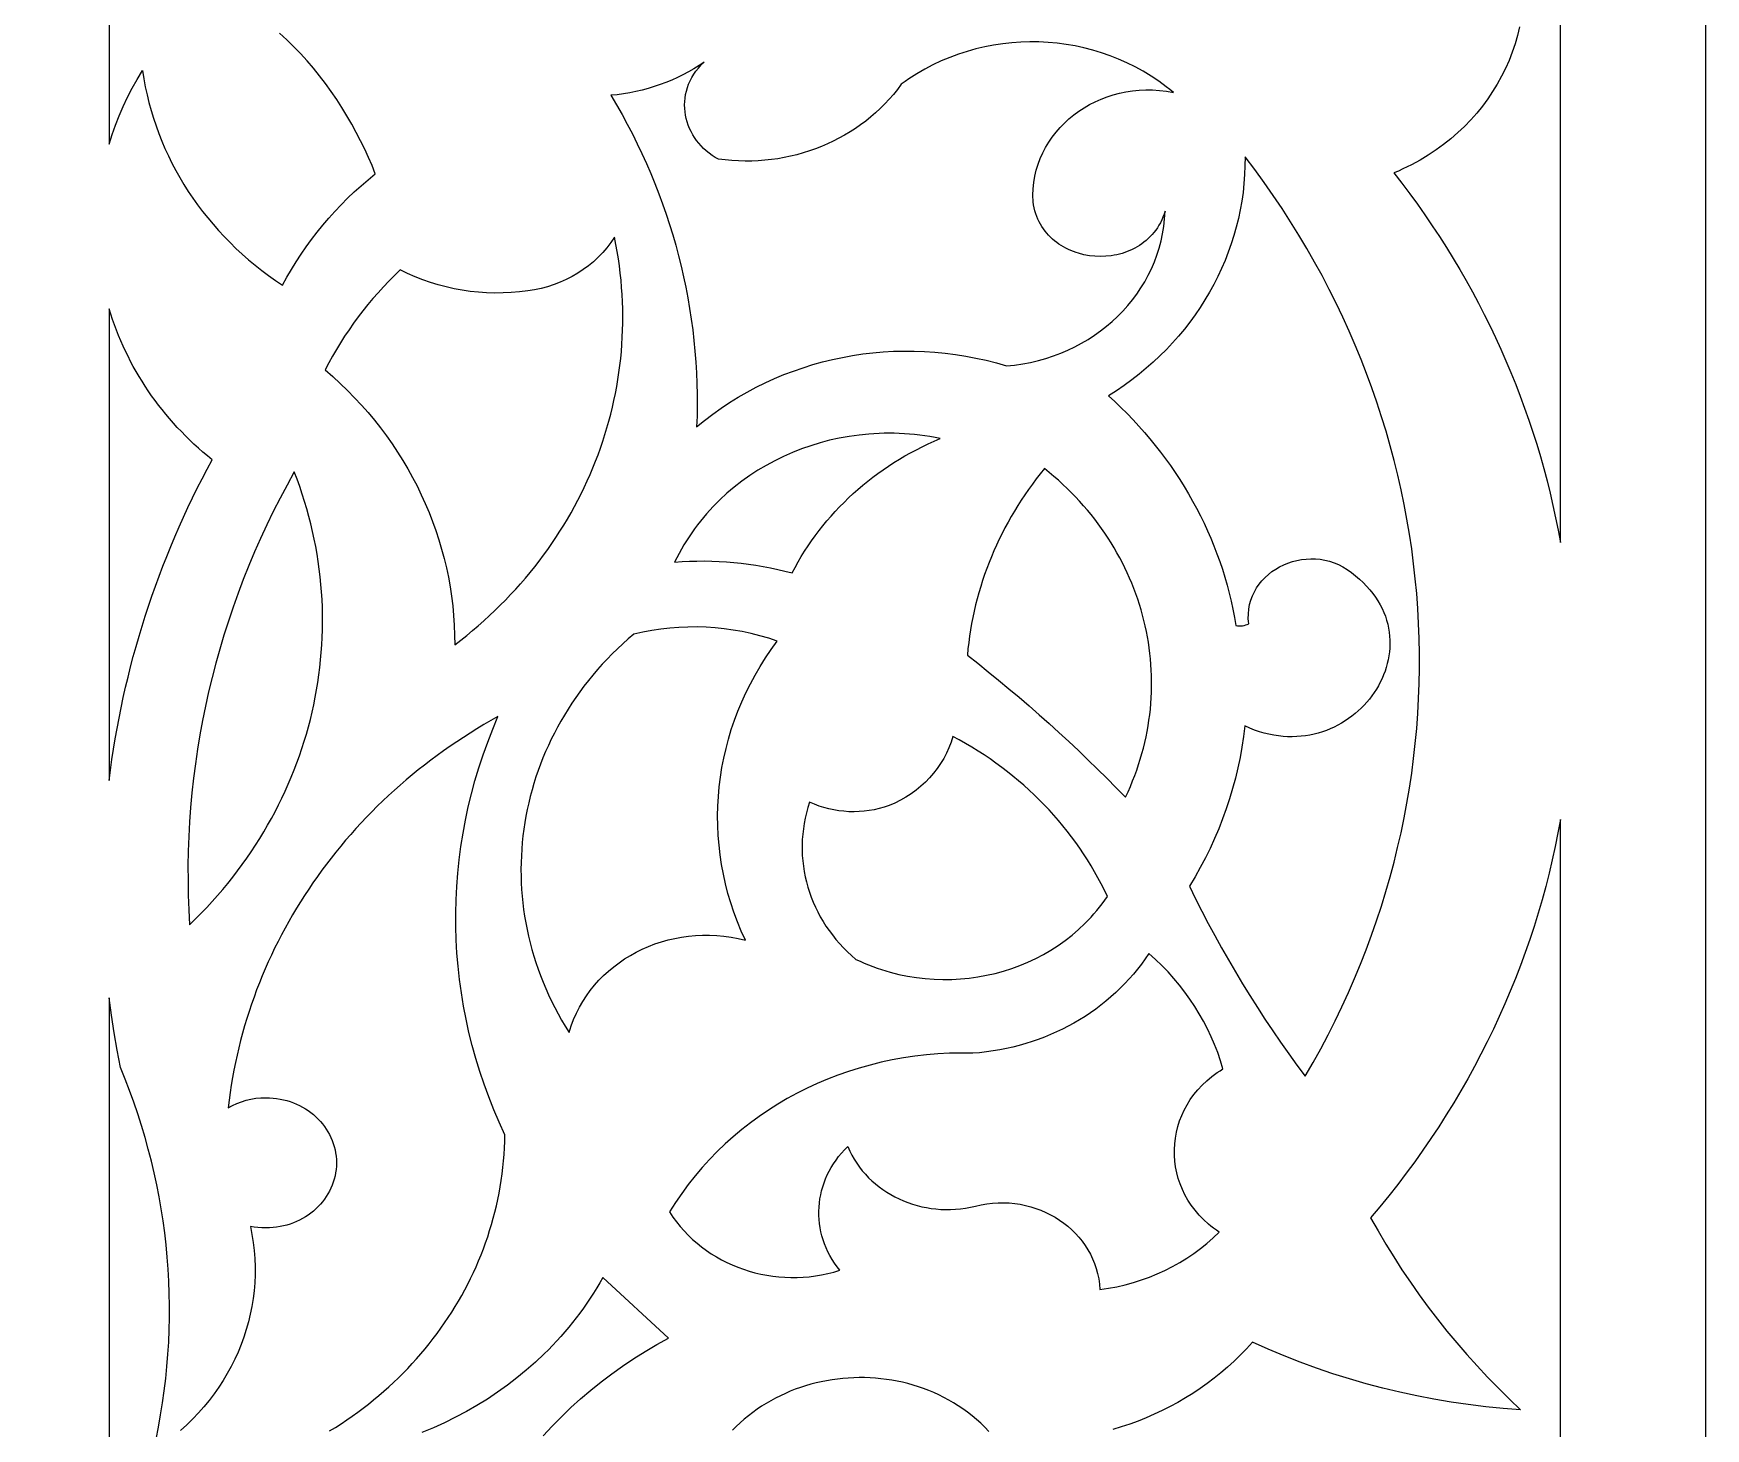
# Model space of a CAD drawing. Extents: x -1429 to -724, y 80 to 630.
# Drawn here: x -841.9 to -784.3, y 248.7 to 296.7 of the extents above; entities that cross this region are included whole.
import ezdxf

# ---------------------------------------------------------------- set-up
doc = ezdxf.new("R2010")
doc.units = 0
doc.layers.add('LAYER_1', color=18, linetype='CONTINUOUS')

msp = doc.modelspace()

# ---------------------------------------------------------------- linework, layer by layer
at = {"layer": 'LAYER_1'}
for points in [[(-784.299, 144.673), (-1369.299, 144.673), (-1369.299, 569.673), (-994.512, 569.673), (-784.299, 409.912)], [(-807.89, 296.445), (-808.202, 296.424), (-808.514, 296.39), (-808.825, 296.343), (-809.133, 296.283), (-809.439, 296.211), (-809.742, 296.127), (-810.042, 296.03), (-810.339, 295.92), (-810.63, 295.798), (-810.918, 295.662), (-811.2, 295.515), (-811.476, 295.354), (-811.746, 295.181), (-811.879, 295.09), (-812.01, 294.995), (-812.142, 294.817), (-812.281, 294.644), (-812.426, 294.477), (-812.576, 294.316), (-812.732, 294.16), (-812.893, 294.01), (-813.06, 293.866), (-813.231, 293.728), (-813.407, 293.597), (-813.588, 293.471), (-813.773, 293.351), (-813.962, 293.238), (-814.156, 293.131), (-814.353, 293.031), (-814.553, 292.937), (-814.757, 292.85), (-814.964, 292.769), (-815.174, 292.695), (-815.386, 292.628), (-815.601, 292.568), (-815.819, 292.515), (-816.039, 292.469), (-816.26, 292.43), (-816.483, 292.398), (-816.708, 292.374), (-816.934, 292.357), (-817.161, 292.347), (-817.389, 292.345), (-817.618, 292.351), (-817.847, 292.364), (-818.077, 292.385), (-818.306, 292.414), (-818.418, 292.476), (-818.525, 292.544), (-818.627, 292.618), (-818.724, 292.696), (-818.816, 292.779), (-818.903, 292.867), (-818.983, 292.959), (-819.059, 293.054), (-819.128, 293.154), (-819.192, 293.256), (-819.249, 293.362), (-819.3, 293.47), (-819.345, 293.581), (-819.383, 293.694), (-819.415, 293.809), (-819.44, 293.925), (-819.458, 294.043), (-819.469, 294.161), (-819.472, 294.281), (-819.469, 294.4), (-819.457, 294.52), (-819.439, 294.64), (-819.412, 294.759), (-819.377, 294.877), (-819.335, 294.994), (-819.284, 295.11), (-819.224, 295.224), (-819.157, 295.336), (-819.08, 295.447), (-818.995, 295.554), (-818.901, 295.659), (-818.798, 295.76), (-818.975, 295.641), (-819.157, 295.528), (-819.342, 295.421), (-819.53, 295.321), (-819.722, 295.226), (-819.918, 295.138), (-820.116, 295.056), (-820.318, 294.98), (-820.522, 294.911), (-820.728, 294.848), (-820.937, 294.792), (-821.148, 294.743), (-821.361, 294.7), (-821.576, 294.664), (-821.793, 294.635), (-822.011, 294.613), (-821.817, 294.285), (-821.629, 293.954), (-821.448, 293.62), (-821.273, 293.284), (-821.105, 292.946), (-820.943, 292.605), (-820.787, 292.262), (-820.638, 291.917), (-820.496, 291.57), (-820.36, 291.221), (-820.231, 290.87), (-820.108, 290.517), (-819.991, 290.162), (-819.882, 289.805), (-819.778, 289.447), (-819.682, 289.087), (-819.592, 288.726), (-819.509, 288.364), (-819.432, 288), (-819.363, 287.635), (-819.3, 287.268), (-819.243, 286.901), (-819.194, 286.533), (-819.151, 286.164), (-819.115, 285.794), (-819.086, 285.423), (-819.064, 285.051), (-819.049, 284.679), (-819.041, 284.307), (-819.039, 283.934), (-819.045, 283.56), (-819.057, 283.187), (-818.784, 283.411), (-818.504, 283.626), (-818.217, 283.831), (-817.925, 284.026), (-817.626, 284.211), (-817.322, 284.387), (-817.012, 284.552), (-816.697, 284.708), (-816.378, 284.853), (-816.054, 284.989), (-815.725, 285.114), (-815.393, 285.229), (-815.057, 285.333), (-814.718, 285.428), (-814.376, 285.512), (-814.032, 285.585), (-813.684, 285.648), (-813.335, 285.7), (-812.984, 285.742), (-812.631, 285.773), (-812.277, 285.793), (-811.922, 285.803), (-811.566, 285.801), (-811.21, 285.789), (-810.854, 285.766), (-810.498, 285.731), (-810.143, 285.686), (-809.788, 285.629), (-809.434, 285.562), (-809.082, 285.483), (-808.732, 285.392), (-808.383, 285.29), (-808.102, 285.319), (-807.825, 285.359), (-807.552, 285.411), (-807.285, 285.474), (-807.022, 285.548), (-806.765, 285.632), (-806.514, 285.726), (-806.268, 285.831), (-806.029, 285.946), (-805.796, 286.069), (-805.57, 286.202), (-805.352, 286.344), (-805.14, 286.495), (-804.937, 286.654), (-804.741, 286.821), (-804.554, 286.995), (-804.375, 287.177), (-804.205, 287.367), (-804.045, 287.563), (-803.893, 287.766), (-803.752, 287.975), (-803.62, 288.191), (-803.499, 288.412), (-803.388, 288.638), (-803.289, 288.87), (-803.2, 289.107), (-803.123, 289.349), (-803.058, 289.595), (-803.004, 289.845), (-802.963, 290.098), (-802.935, 290.356), (-802.919, 290.616), (-802.954, 290.513), (-802.993, 290.413), (-803.036, 290.317), (-803.082, 290.224), (-803.133, 290.135), (-803.186, 290.05), (-803.243, 289.968), (-803.303, 289.89), (-803.366, 289.815), (-803.432, 289.744), (-803.501, 289.677), (-803.572, 289.613), (-803.646, 289.553), (-803.723, 289.496), (-803.801, 289.443), (-803.882, 289.393), (-803.964, 289.347), (-804.048, 289.304), (-804.134, 289.265), (-804.222, 289.229), (-804.311, 289.197), (-804.401, 289.168), (-804.492, 289.143), (-804.584, 289.121), (-804.677, 289.102), (-804.771, 289.087), (-804.96, 289.067), (-805.149, 289.061), (-805.339, 289.068), (-805.528, 289.088), (-805.715, 289.122), (-805.898, 289.169), (-805.988, 289.197), (-806.077, 289.229), (-806.164, 289.264), (-806.25, 289.302), (-806.334, 289.343), (-806.416, 289.388), (-806.496, 289.436), (-806.575, 289.487), (-806.651, 289.541), (-806.724, 289.599), (-806.796, 289.66), (-806.864, 289.723), (-806.93, 289.79), (-806.993, 289.861), (-807.052, 289.934), (-807.109, 290.01), (-807.162, 290.09), (-807.212, 290.173), (-807.258, 290.259), (-807.3, 290.348), (-807.339, 290.44), (-807.373, 290.535), (-807.404, 290.633), (-807.43, 290.734), (-807.451, 290.838), (-807.468, 290.946), (-807.474, 291.171), (-807.465, 291.393), (-807.443, 291.612), (-807.406, 291.826), (-807.357, 292.035), (-807.295, 292.24), (-807.22, 292.439), (-807.133, 292.632), (-807.035, 292.82), (-806.926, 293.002), (-806.807, 293.176), (-806.677, 293.344), (-806.538, 293.505), (-806.389, 293.657), (-806.231, 293.802), (-806.066, 293.939), (-805.892, 294.066), (-805.71, 294.185), (-805.522, 294.295), (-805.327, 294.394), (-805.126, 294.484), (-804.919, 294.563), (-804.707, 294.632), (-804.49, 294.689), (-804.268, 294.735), (-804.043, 294.769), (-803.814, 294.791), (-803.582, 294.801), (-803.347, 294.798), (-803.11, 294.782), (-802.871, 294.752), (-802.631, 294.708), (-802.755, 294.811), (-802.881, 294.91), (-803.138, 295.099), (-803.403, 295.276), (-803.673, 295.441), (-803.95, 295.593), (-804.233, 295.733), (-804.52, 295.861), (-804.813, 295.976), (-805.109, 296.079), (-805.409, 296.169), (-805.713, 296.248), (-806.019, 296.313), (-806.328, 296.366), (-806.638, 296.407), (-806.95, 296.435), (-807.263, 296.451), (-807.576, 296.455)], [(-800.166, 292.187), (-800.178, 291.88), (-800.201, 291.574), (-800.233, 291.269), (-800.277, 290.967), (-800.33, 290.667), (-800.393, 290.369), (-800.465, 290.074), (-800.548, 289.782), (-800.64, 289.492), (-800.742, 289.206), (-800.853, 288.923), (-800.973, 288.644), (-801.103, 288.368), (-801.241, 288.096), (-801.389, 287.828), (-801.545, 287.565), (-801.71, 287.306), (-801.883, 287.052), (-802.065, 286.802), (-802.256, 286.558), (-802.455, 286.319), (-802.662, 286.085), (-802.876, 285.857), (-803.099, 285.635), (-803.33, 285.419), (-803.569, 285.209), (-803.815, 285.006), (-804.068, 284.809), (-804.329, 284.619), (-804.597, 284.436), (-804.873, 284.26), (-804.653, 284.059), (-804.439, 283.854), (-804.229, 283.646), (-804.024, 283.434), (-803.825, 283.218), (-803.63, 282.999), (-803.441, 282.777), (-803.256, 282.551), (-803.077, 282.322), (-802.903, 282.09), (-802.734, 281.855), (-802.57, 281.616), (-802.412, 281.375), (-802.259, 281.131), (-802.112, 280.884), (-801.97, 280.635), (-801.834, 280.383), (-801.703, 280.128), (-801.578, 279.871), (-801.458, 279.612), (-801.344, 279.35), (-801.236, 279.087), (-801.133, 278.82), (-801.037, 278.552), (-800.946, 278.282), (-800.861, 278.01), (-800.782, 277.737), (-800.709, 277.461), (-800.643, 277.184), (-800.582, 276.905), (-800.527, 276.625), (-800.479, 276.343), (-800.422, 276.335), (-800.365, 276.331), (-800.308, 276.332), (-800.252, 276.338), (-800.196, 276.348), (-800.142, 276.363), (-800.089, 276.382), (-800.038, 276.406), (-800.047, 276.494), (-800.052, 276.58), (-800.051, 276.749), (-800.036, 276.913), (-800.007, 277.071), (-799.965, 277.224), (-799.91, 277.37), (-799.844, 277.51), (-799.767, 277.644), (-799.679, 277.771), (-799.582, 277.89), (-799.475, 278.002), (-799.361, 278.105), (-799.238, 278.201), (-799.109, 278.288), (-798.973, 278.367), (-798.832, 278.436), (-798.685, 278.496), (-798.535, 278.546), (-798.381, 278.586), (-798.224, 278.616), (-798.064, 278.635), (-797.903, 278.643), (-797.741, 278.64), (-797.579, 278.626), (-797.418, 278.599), (-797.257, 278.561), (-797.099, 278.51), (-796.943, 278.446), (-796.79, 278.37), (-796.641, 278.28), (-796.496, 278.176), (-796.357, 278.058), (-796.22, 277.942), (-796.093, 277.823), (-795.975, 277.701), (-795.865, 277.578), (-795.764, 277.452), (-795.671, 277.324), (-795.587, 277.194), (-795.511, 277.063), (-795.443, 276.93), (-795.383, 276.797), (-795.331, 276.662), (-795.286, 276.526), (-795.249, 276.39), (-795.22, 276.253), (-795.197, 276.116), (-795.182, 275.979), (-795.173, 275.842), (-795.172, 275.706), (-795.177, 275.569), (-795.189, 275.434), (-795.207, 275.299), (-795.232, 275.165), (-795.263, 275.033), (-795.299, 274.901), (-795.342, 274.772), (-795.391, 274.644), (-795.445, 274.518), (-795.504, 274.394), (-795.569, 274.272), (-795.639, 274.153), (-795.715, 274.037), (-795.795, 273.923), (-795.88, 273.812), (-795.97, 273.705), (-796.064, 273.601), (-796.163, 273.5), (-796.265, 273.404), (-796.373, 273.311), (-796.484, 273.222), (-796.599, 273.138), (-796.717, 273.058), (-796.84, 272.983), (-796.966, 272.913), (-797.095, 272.847), (-797.227, 272.787), (-797.362, 272.733), (-797.501, 272.684), (-797.642, 272.64), (-797.786, 272.603), (-797.932, 272.572), (-798.081, 272.547), (-798.232, 272.529), (-798.385, 272.517), (-798.54, 272.512), (-798.697, 272.515), (-798.855, 272.524), (-799.015, 272.541), (-799.177, 272.566), (-799.34, 272.598), (-799.504, 272.639), (-799.669, 272.687), (-799.835, 272.744), (-800.002, 272.809), (-800.169, 272.884), (-800.214, 272.52), (-800.27, 272.158), (-800.335, 271.798), (-800.41, 271.44), (-800.496, 271.084), (-800.591, 270.73), (-800.697, 270.379), (-800.812, 270.03), (-800.937, 269.685), (-801.071, 269.342), (-801.215, 269.003), (-801.369, 268.667), (-801.532, 268.335), (-801.705, 268.006), (-801.887, 267.681), (-802.079, 267.361), (-801.869, 266.932), (-801.653, 266.506), (-801.433, 266.082), (-801.207, 265.661), (-800.975, 265.242), (-800.739, 264.826), (-800.497, 264.412), (-800.25, 264.001), (-799.998, 263.592), (-799.741, 263.187), (-799.479, 262.784), (-799.211, 262.384), (-798.939, 261.987), (-798.661, 261.592), (-798.379, 261.201), (-798.091, 260.812), (-797.819, 261.286), (-797.556, 261.762), (-797.303, 262.241), (-797.06, 262.724), (-796.827, 263.209), (-796.603, 263.696), (-796.389, 264.187), (-796.186, 264.68), (-795.992, 265.175), (-795.807, 265.672), (-795.633, 266.171), (-795.468, 266.673), (-795.313, 267.176), (-795.168, 267.681), (-795.032, 268.187), (-794.907, 268.695), (-794.791, 269.204), (-794.684, 269.715), (-794.588, 270.227), (-794.501, 270.74), (-794.423, 271.253), (-794.356, 271.768), (-794.298, 272.283), (-794.25, 272.798), (-794.211, 273.314), (-794.183, 273.831), (-794.163, 274.347), (-794.154, 274.864), (-794.154, 275.38), (-794.163, 275.896), (-794.183, 276.412), (-794.212, 276.928), (-794.25, 277.443), (-794.298, 277.957), (-794.356, 278.471), (-794.423, 278.984), (-794.5, 279.496), (-794.586, 280.006), (-794.682, 280.516), (-794.788, 281.024), (-794.903, 281.53), (-795.028, 282.035), (-795.162, 282.538), (-795.305, 283.039), (-795.458, 283.539), (-795.621, 284.036), (-795.793, 284.531), (-795.975, 285.024), (-796.166, 285.514), (-796.366, 286.002), (-796.576, 286.487), (-796.796, 286.97), (-797.025, 287.449), (-797.263, 287.925), (-797.511, 288.399), (-797.768, 288.868), (-798.035, 289.335), (-798.311, 289.798), (-798.596, 290.258), (-798.891, 290.713), (-799.195, 291.165), (-799.509, 291.613), (-799.832, 292.057), (-800.164, 292.496)], [(-822.013, 289.539), (-822.148, 289.362), (-822.293, 289.193), (-822.448, 289.033), (-822.612, 288.881), (-822.784, 288.739), (-822.964, 288.606), (-823.152, 288.482), (-823.348, 288.369), (-823.55, 288.265), (-823.758, 288.172), (-823.972, 288.09), (-824.191, 288.019), (-824.416, 287.96), (-824.645, 287.912), (-824.877, 287.876), (-825.161, 287.841), (-825.445, 287.816), (-825.728, 287.803), (-826.012, 287.801), (-826.295, 287.809), (-826.577, 287.828), (-826.858, 287.858), (-827.137, 287.898), (-827.414, 287.949), (-827.689, 288.011), (-827.961, 288.083), (-828.23, 288.165), (-828.495, 288.258), (-828.757, 288.36), (-829.014, 288.473), (-829.267, 288.597), (-829.465, 288.406), (-829.658, 288.212), (-829.846, 288.015), (-830.03, 287.813), (-830.21, 287.609), (-830.384, 287.401), (-830.554, 287.19), (-830.719, 286.976), (-830.879, 286.758), (-831.034, 286.538), (-831.184, 286.314), (-831.329, 286.088), (-831.469, 285.859), (-831.604, 285.627), (-831.734, 285.392), (-831.858, 285.154), (-831.593, 284.923), (-831.335, 284.686), (-831.085, 284.443), (-830.843, 284.195), (-830.608, 283.941), (-830.38, 283.683), (-830.161, 283.419), (-829.949, 283.151), (-829.745, 282.878), (-829.549, 282.601), (-829.361, 282.319), (-829.181, 282.033), (-829.009, 281.744), (-828.846, 281.45), (-828.69, 281.153), (-828.544, 280.852), (-828.405, 280.547), (-828.275, 280.24), (-828.154, 279.929), (-828.042, 279.616), (-827.938, 279.299), (-827.843, 278.98), (-827.757, 278.659), (-827.68, 278.335), (-827.612, 278.009), (-827.553, 277.681), (-827.503, 277.352), (-827.462, 277.02), (-827.431, 276.687), (-827.409, 276.353), (-827.397, 276.017), (-827.394, 275.68), (-827.185, 275.841), (-826.98, 276.004), (-826.778, 276.17), (-826.58, 276.339), (-826.385, 276.511), (-826.194, 276.685), (-826.006, 276.862), (-825.822, 277.042), (-825.642, 277.224), (-825.465, 277.409), (-825.292, 277.596), (-825.123, 277.785), (-824.957, 277.977), (-824.795, 278.171), (-824.637, 278.367), (-824.483, 278.566), (-824.332, 278.766), (-824.186, 278.969), (-824.043, 279.174), (-823.904, 279.381), (-823.768, 279.59), (-823.637, 279.801), (-823.51, 280.013), (-823.386, 280.227), (-823.267, 280.444), (-823.151, 280.661), (-823.04, 280.881), (-822.932, 281.102), (-822.829, 281.325), (-822.729, 281.549), (-822.634, 281.775), (-822.542, 282.002), (-822.455, 282.23), (-822.372, 282.46), (-822.293, 282.691), (-822.218, 282.923), (-822.148, 283.157), (-822.081, 283.391), (-822.019, 283.627), (-821.961, 283.864), (-821.907, 284.101), (-821.858, 284.34), (-821.812, 284.579), (-821.772, 284.819), (-821.735, 285.061), (-821.703, 285.302), (-821.675, 285.545), (-821.652, 285.788), (-821.632, 286.032), (-821.618, 286.276), (-821.608, 286.521), (-821.602, 286.766), (-821.601, 287.011), (-821.604, 287.257), (-821.612, 287.503), (-821.624, 287.75), (-821.641, 287.996), (-821.663, 288.243), (-821.689, 288.49), (-821.719, 288.737), (-821.755, 288.984), (-821.795, 289.231), (-821.839, 289.477), (-821.889, 289.724)], [(-839.299, 271.004), (-839.253, 271.364), (-839.202, 271.723), (-839.147, 272.081), (-839.088, 272.439), (-839.025, 272.796), (-838.958, 273.153), (-838.886, 273.508), (-838.81, 273.863), (-838.73, 274.217), (-838.646, 274.57), (-838.557, 274.922), (-838.465, 275.274), (-838.368, 275.624), (-838.267, 275.973), (-838.162, 276.322), (-838.053, 276.669), (-837.939, 277.015), (-837.822, 277.36), (-837.701, 277.704), (-837.575, 278.047), (-837.445, 278.388), (-837.312, 278.728), (-837.174, 279.067), (-837.032, 279.405), (-836.886, 279.741), (-836.736, 280.076), (-836.582, 280.41), (-836.424, 280.742), (-836.262, 281.072), (-836.096, 281.402), (-835.926, 281.729), (-835.753, 282.055), (-835.913, 282.187), (-836.07, 282.32), (-836.224, 282.456), (-836.375, 282.595), (-836.523, 282.736), (-836.668, 282.879), (-836.811, 283.024), (-836.95, 283.172), (-837.085, 283.322), (-837.218, 283.473), (-837.348, 283.627), (-837.474, 283.783), (-837.597, 283.941), (-837.717, 284.101), (-837.834, 284.263), (-837.948, 284.427), (-838.058, 284.592), (-838.165, 284.759), (-838.268, 284.928), (-838.368, 285.099), (-838.465, 285.271), (-838.559, 285.445), (-838.648, 285.62), (-838.735, 285.797), (-838.818, 285.975), (-838.897, 286.155), (-838.973, 286.336), (-839.046, 286.518), (-839.114, 286.702), (-839.18, 286.887), (-839.241, 287.073), (-839.299, 287.26)], [(-812.601, 282.967), (-812.775, 282.962), (-812.948, 282.954), (-813.121, 282.942), (-813.464, 282.908), (-813.805, 282.861), (-814.142, 282.8), (-814.475, 282.727), (-814.804, 282.64), (-815.129, 282.541), (-815.448, 282.43), (-815.761, 282.306), (-816.069, 282.17), (-816.369, 282.023), (-816.664, 281.864), (-816.95, 281.693), (-817.229, 281.512), (-817.5, 281.319), (-817.762, 281.115), (-818.015, 280.901), (-818.259, 280.677), (-818.493, 280.442), (-818.716, 280.197), (-818.824, 280.071), (-818.929, 279.942), (-819.031, 279.811), (-819.131, 279.678), (-819.227, 279.542), (-819.32, 279.404), (-819.411, 279.264), (-819.498, 279.122), (-819.583, 278.977), (-819.664, 278.83), (-819.742, 278.681), (-819.816, 278.529), (-819.56, 278.547), (-819.305, 278.56), (-819.049, 278.567), (-818.793, 278.568), (-818.538, 278.564), (-818.282, 278.554), (-818.027, 278.539), (-817.773, 278.518), (-817.519, 278.492), (-817.266, 278.46), (-817.014, 278.423), (-816.762, 278.381), (-816.512, 278.332), (-816.263, 278.279), (-816.015, 278.22), (-815.768, 278.156), (-815.667, 278.347), (-815.562, 278.536), (-815.452, 278.722), (-815.339, 278.905), (-815.221, 279.086), (-815.099, 279.265), (-814.972, 279.44), (-814.842, 279.613), (-814.708, 279.783), (-814.57, 279.95), (-814.428, 280.115), (-814.283, 280.276), (-814.133, 280.434), (-813.98, 280.589), (-813.824, 280.741), (-813.663, 280.889), (-813.5, 281.035), (-813.333, 281.177), (-813.162, 281.315), (-812.989, 281.451), (-812.812, 281.582), (-812.631, 281.711), (-812.448, 281.835), (-812.262, 281.956), (-812.072, 282.074), (-811.88, 282.187), (-811.685, 282.297), (-811.487, 282.403), (-811.286, 282.505), (-811.082, 282.603), (-810.876, 282.697), (-810.667, 282.787), (-810.844, 282.822), (-811.02, 282.853), (-811.196, 282.88), (-811.373, 282.903), (-811.549, 282.923), (-811.725, 282.94), (-811.901, 282.952), (-812.076, 282.961), (-812.251, 282.967), (-812.426, 282.969)], [(-807.219, 281.576), (-807.357, 281.398), (-807.491, 281.218), (-807.622, 281.036), (-807.749, 280.852), (-807.873, 280.666), (-807.993, 280.479), (-808.109, 280.289), (-808.221, 280.098), (-808.33, 279.905), (-808.435, 279.71), (-808.536, 279.514), (-808.633, 279.317), (-808.726, 279.117), (-808.816, 278.917), (-808.902, 278.715), (-808.984, 278.511), (-809.062, 278.306), (-809.136, 278.1), (-809.206, 277.893), (-809.272, 277.684), (-809.334, 277.475), (-809.392, 277.264), (-809.446, 277.053), (-809.496, 276.84), (-809.542, 276.626), (-809.584, 276.412), (-809.622, 276.196), (-809.656, 275.98), (-809.685, 275.763), (-809.71, 275.546), (-809.732, 275.328), (-809.37, 275.042), (-809.011, 274.753), (-808.655, 274.462), (-808.302, 274.168), (-807.951, 273.871), (-807.604, 273.572), (-807.259, 273.27), (-806.916, 272.965), (-806.577, 272.657), (-806.24, 272.347), (-805.907, 272.034), (-805.576, 271.719), (-805.248, 271.401), (-804.923, 271.08), (-804.601, 270.757), (-804.282, 270.431), (-804.196, 270.616), (-804.114, 270.801), (-804.037, 270.988), (-803.964, 271.175), (-803.896, 271.363), (-803.832, 271.552), (-803.772, 271.741), (-803.717, 271.931), (-803.665, 272.122), (-803.619, 272.313), (-803.576, 272.504), (-803.538, 272.696), (-803.504, 272.888), (-803.474, 273.08), (-803.449, 273.273), (-803.427, 273.465), (-803.41, 273.658), (-803.397, 273.851), (-803.388, 274.043), (-803.384, 274.236), (-803.383, 274.428), (-803.387, 274.621), (-803.394, 274.812), (-803.406, 275.004), (-803.422, 275.195), (-803.442, 275.386), (-803.466, 275.576), (-803.494, 275.766), (-803.526, 275.955), (-803.562, 276.144), (-803.603, 276.332), (-803.647, 276.519), (-803.695, 276.705), (-803.747, 276.89), (-803.803, 277.074), (-803.863, 277.258), (-803.926, 277.44), (-803.994, 277.621), (-804.066, 277.801), (-804.141, 277.98), (-804.22, 278.157), (-804.304, 278.333), (-804.391, 278.508), (-804.481, 278.681), (-804.576, 278.853), (-804.674, 279.023), (-804.777, 279.192), (-804.883, 279.358), (-804.992, 279.524), (-805.106, 279.687), (-805.223, 279.848), (-805.344, 280.008), (-805.468, 280.165), (-805.596, 280.321), (-805.728, 280.474), (-805.864, 280.625), (-806.003, 280.775), (-806.145, 280.921), (-806.292, 281.066), (-806.442, 281.208), (-806.595, 281.348), (-806.752, 281.485), (-806.913, 281.62), (-807.077, 281.752)], [(-833.17, 281.186), (-833.411, 280.731), (-833.644, 280.272), (-833.868, 279.811), (-834.083, 279.346), (-834.29, 278.878), (-834.487, 278.408), (-834.677, 277.935), (-834.857, 277.459), (-835.028, 276.98), (-835.191, 276.5), (-835.345, 276.017), (-835.49, 275.531), (-835.626, 275.044), (-835.753, 274.555), (-835.871, 274.064), (-835.98, 273.571), (-836.081, 273.076), (-836.172, 272.58), (-836.254, 272.083), (-836.327, 271.584), (-836.391, 271.084), (-836.445, 270.582), (-836.491, 270.08), (-836.528, 269.577), (-836.555, 269.073), (-836.573, 268.568), (-836.582, 268.063), (-836.581, 267.557), (-836.571, 267.051), (-836.552, 266.544), (-836.524, 266.037), (-836.323, 266.233), (-836.127, 266.431), (-835.935, 266.632), (-835.747, 266.836), (-835.564, 267.042), (-835.385, 267.25), (-835.21, 267.461), (-835.04, 267.675), (-834.874, 267.891), (-834.713, 268.109), (-834.556, 268.329), (-834.403, 268.551), (-834.255, 268.776), (-834.112, 269.003), (-833.972, 269.231), (-833.838, 269.462), (-833.708, 269.694), (-833.582, 269.928), (-833.461, 270.164), (-833.344, 270.401), (-833.232, 270.641), (-833.125, 270.881), (-833.022, 271.124), (-832.924, 271.367), (-832.83, 271.612), (-832.741, 271.859), (-832.657, 272.107), (-832.577, 272.356), (-832.502, 272.606), (-832.432, 272.857), (-832.366, 273.109), (-832.305, 273.362), (-832.249, 273.617), (-832.197, 273.872), (-832.15, 274.128), (-832.108, 274.384), (-832.071, 274.641), (-832.039, 274.899), (-832.011, 275.158), (-831.988, 275.417), (-831.97, 275.676), (-831.957, 275.936), (-831.949, 276.197), (-831.945, 276.457), (-831.947, 276.718), (-831.953, 276.979), (-831.964, 277.24), (-831.98, 277.501), (-832.002, 277.762), (-832.028, 278.023), (-832.059, 278.284), (-832.095, 278.545), (-832.136, 278.805), (-832.182, 279.065), (-832.233, 279.325), (-832.289, 279.585), (-832.35, 279.844), (-832.416, 280.102), (-832.487, 280.36), (-832.563, 280.617), (-832.645, 280.874), (-832.731, 281.129), (-832.823, 281.384), (-832.92, 281.638)], [(-819.358, 276.293), (-819.671, 276.281), (-819.984, 276.257), (-820.296, 276.222), (-820.607, 276.177), (-820.917, 276.12), (-821.225, 276.051), (-821.418, 275.885), (-821.606, 275.716), (-821.789, 275.543), (-821.968, 275.368), (-822.142, 275.189), (-822.311, 275.008), (-822.475, 274.824), (-822.635, 274.637), (-822.789, 274.447), (-822.939, 274.256), (-823.084, 274.061), (-823.224, 273.864), (-823.359, 273.665), (-823.489, 273.464), (-823.614, 273.261), (-823.734, 273.055), (-823.85, 272.848), (-823.96, 272.638), (-824.066, 272.427), (-824.166, 272.214), (-824.261, 272), (-824.352, 271.784), (-824.437, 271.566), (-824.517, 271.347), (-824.593, 271.127), (-824.663, 270.905), (-824.728, 270.682), (-824.788, 270.458), (-824.843, 270.233), (-824.893, 270.007), (-824.938, 269.78), (-824.977, 269.553), (-825.011, 269.325), (-825.041, 269.096), (-825.065, 268.866), (-825.084, 268.636), (-825.097, 268.406), (-825.106, 268.175), (-825.109, 267.944), (-825.107, 267.713), (-825.1, 267.482), (-825.087, 267.251), (-825.069, 267.02), (-825.046, 266.789), (-825.018, 266.558), (-824.984, 266.328), (-824.945, 266.098), (-824.9, 265.868), (-824.85, 265.639), (-824.795, 265.411), (-824.735, 265.183), (-824.669, 264.957), (-824.597, 264.731), (-824.52, 264.506), (-824.438, 264.282), (-824.351, 264.059), (-824.257, 263.837), (-824.159, 263.617), (-824.055, 263.398), (-823.945, 263.18), (-823.83, 262.964), (-823.709, 262.749), (-823.583, 262.537), (-823.451, 262.325), (-823.38, 262.551), (-823.296, 262.771), (-823.202, 262.985), (-823.097, 263.192), (-822.981, 263.392), (-822.856, 263.585), (-822.721, 263.771), (-822.577, 263.95), (-822.424, 264.121), (-822.262, 264.285), (-822.093, 264.44), (-821.915, 264.587), (-821.731, 264.726), (-821.54, 264.857), (-821.342, 264.978), (-821.139, 265.091), (-820.929, 265.194), (-820.715, 265.288), (-820.495, 265.372), (-820.272, 265.447), (-820.044, 265.511), (-819.812, 265.566), (-819.577, 265.609), (-819.339, 265.643), (-819.099, 265.665), (-818.856, 265.676), (-818.612, 265.676), (-818.367, 265.665), (-818.12, 265.642), (-817.873, 265.607), (-817.626, 265.56), (-817.379, 265.5), (-817.522, 265.819), (-817.654, 266.14), (-817.774, 266.463), (-817.882, 266.789), (-817.979, 267.117), (-818.064, 267.447), (-818.137, 267.779), (-818.199, 268.111), (-818.249, 268.445), (-818.287, 268.779), (-818.315, 269.114), (-818.33, 269.449), (-818.335, 269.784), (-818.327, 270.119), (-818.309, 270.453), (-818.279, 270.786), (-818.238, 271.119), (-818.185, 271.45), (-818.121, 271.78), (-818.046, 272.107), (-817.96, 272.433), (-817.863, 272.757), (-817.754, 273.078), (-817.634, 273.396), (-817.503, 273.711), (-817.361, 274.022), (-817.208, 274.331), (-817.044, 274.635), (-816.869, 274.935), (-816.683, 275.231), (-816.486, 275.522), (-816.278, 275.809), (-816.576, 275.907), (-816.878, 275.994), (-817.182, 276.07), (-817.488, 276.135), (-817.797, 276.189), (-818.107, 276.232), (-818.418, 276.264), (-818.731, 276.284), (-819.044, 276.294)], [(-810.293, 272.325), (-810.366, 272.132), (-810.45, 271.945), (-810.546, 271.763), (-810.652, 271.587), (-810.769, 271.417), (-810.895, 271.254), (-811.032, 271.097), (-811.177, 270.948), (-811.332, 270.807), (-811.495, 270.674), (-811.666, 270.549), (-811.846, 270.433), (-812.033, 270.326), (-812.227, 270.229), (-812.428, 270.141), (-812.596, 270.085), (-812.766, 270.038), (-812.937, 269.999), (-813.111, 269.969), (-813.285, 269.947), (-813.459, 269.933), (-813.634, 269.928), (-813.809, 269.931), (-813.984, 269.943), (-814.158, 269.963), (-814.33, 269.991), (-814.501, 270.027), (-814.671, 270.072), (-814.838, 270.125), (-815.002, 270.186), (-815.164, 270.256), (-815.222, 270.074), (-815.273, 269.891), (-815.317, 269.707), (-815.353, 269.523), (-815.382, 269.339), (-815.403, 269.154), (-815.418, 268.969), (-815.425, 268.784), (-815.425, 268.6), (-815.417, 268.416), (-815.403, 268.233), (-815.382, 268.051), (-815.354, 267.87), (-815.319, 267.689), (-815.277, 267.511), (-815.229, 267.333), (-815.173, 267.158), (-815.111, 266.984), (-815.043, 266.812), (-814.968, 266.643), (-814.886, 266.476), (-814.798, 266.311), (-814.703, 266.149), (-814.602, 265.99), (-814.495, 265.834), (-814.381, 265.682), (-814.261, 265.532), (-814.135, 265.387), (-814.003, 265.245), (-813.865, 265.107), (-813.72, 264.973), (-813.57, 264.843), (-813.426, 264.775), (-813.281, 264.711), (-813.136, 264.651), (-812.989, 264.594), (-812.842, 264.54), (-812.693, 264.49), (-812.545, 264.444), (-812.395, 264.401), (-812.094, 264.325), (-811.792, 264.262), (-811.488, 264.213), (-811.184, 264.178), (-810.879, 264.155), (-810.575, 264.146), (-810.271, 264.15), (-809.968, 264.166), (-809.667, 264.196), (-809.368, 264.237), (-809.071, 264.292), (-808.778, 264.359), (-808.488, 264.438), (-808.203, 264.529), (-807.922, 264.632), (-807.646, 264.747), (-807.376, 264.874), (-807.111, 265.012), (-806.853, 265.162), (-806.603, 265.323), (-806.359, 265.496), (-806.124, 265.68), (-805.897, 265.874), (-805.679, 266.08), (-805.471, 266.296), (-805.37, 266.409), (-805.272, 266.523), (-805.177, 266.641), (-805.084, 266.761), (-804.994, 266.884), (-804.907, 267.009), (-805.01, 267.226), (-805.118, 267.44), (-805.231, 267.652), (-805.347, 267.862), (-805.469, 268.069), (-805.594, 268.273), (-805.725, 268.475), (-805.859, 268.674), (-805.997, 268.871), (-806.14, 269.065), (-806.287, 269.256), (-806.438, 269.444), (-806.593, 269.629), (-806.752, 269.811), (-806.915, 269.991), (-807.081, 270.167), (-807.252, 270.34), (-807.426, 270.509), (-807.604, 270.676), (-807.786, 270.839), (-807.971, 270.999), (-808.16, 271.156), (-808.352, 271.309), (-808.548, 271.458), (-808.747, 271.604), (-808.949, 271.747), (-809.155, 271.885), (-809.364, 272.02), (-809.576, 272.152), (-809.791, 272.279), (-810.01, 272.402), (-810.231, 272.522)], [(-803.602, 264.861), (-803.732, 264.681), (-803.867, 264.505), (-804.008, 264.334), (-804.154, 264.168), (-804.305, 264.006), (-804.461, 263.848), (-804.621, 263.695), (-804.786, 263.547), (-804.955, 263.403), (-805.129, 263.265), (-805.307, 263.131), (-805.489, 263.002), (-805.675, 262.879), (-805.864, 262.76), (-806.058, 262.647), (-806.254, 262.539), (-806.455, 262.437), (-806.658, 262.34), (-806.865, 262.248), (-807.075, 262.162), (-807.287, 262.082), (-807.502, 262.007), (-807.72, 261.939), (-807.941, 261.876), (-808.163, 261.819), (-808.388, 261.768), (-808.615, 261.723), (-808.844, 261.685), (-809.075, 261.653), (-809.308, 261.627), (-809.542, 261.607), (-809.946, 261.613), (-810.348, 261.605), (-810.747, 261.585), (-811.144, 261.552), (-811.539, 261.506), (-811.93, 261.448), (-812.317, 261.378), (-812.701, 261.296), (-813.08, 261.202), (-813.456, 261.097), (-813.826, 260.98), (-814.192, 260.851), (-814.552, 260.712), (-814.907, 260.561), (-815.255, 260.399), (-815.598, 260.227), (-815.934, 260.044), (-816.263, 259.851), (-816.585, 259.647), (-816.9, 259.433), (-817.207, 259.21), (-817.506, 258.976), (-817.796, 258.733), (-818.078, 258.481), (-818.352, 258.219), (-818.615, 257.948), (-818.87, 257.668), (-819.114, 257.379), (-819.349, 257.081), (-819.573, 256.775), (-819.786, 256.461), (-819.988, 256.138), (-819.874, 255.965), (-819.752, 255.798), (-819.623, 255.638), (-819.488, 255.484), (-819.346, 255.336), (-819.198, 255.195), (-819.045, 255.06), (-818.885, 254.932), (-818.721, 254.811), (-818.552, 254.697), (-818.378, 254.59), (-818.199, 254.49), (-818.016, 254.397), (-817.83, 254.312), (-817.639, 254.234), (-817.446, 254.163), (-817.249, 254.1), (-817.05, 254.045), (-816.848, 253.997), (-816.644, 253.958), (-816.438, 253.926), (-816.23, 253.902), (-816.021, 253.887), (-815.811, 253.88), (-815.6, 253.881), (-815.388, 253.89), (-815.177, 253.909), (-814.965, 253.935), (-814.753, 253.971), (-814.542, 254.015), (-814.332, 254.068), (-814.123, 254.13), (-814.218, 254.252), (-814.307, 254.377), (-814.39, 254.505), (-814.465, 254.635), (-814.533, 254.767), (-814.595, 254.901), (-814.65, 255.037), (-814.698, 255.175), (-814.74, 255.314), (-814.774, 255.454), (-814.802, 255.595), (-814.823, 255.736), (-814.837, 255.878), (-814.845, 256.021), (-814.846, 256.163), (-814.84, 256.306), (-814.828, 256.448), (-814.809, 256.589), (-814.783, 256.73), (-814.751, 256.869), (-814.712, 257.007), (-814.667, 257.144), (-814.615, 257.28), (-814.556, 257.413), (-814.491, 257.545), (-814.419, 257.674), (-814.341, 257.8), (-814.256, 257.924), (-814.165, 258.045), (-814.067, 258.163), (-813.963, 258.278), (-813.852, 258.389), (-813.785, 258.239), (-813.711, 258.093), (-813.63, 257.953), (-813.543, 257.816), (-813.449, 257.685), (-813.35, 257.558), (-813.245, 257.437), (-813.134, 257.32), (-813.018, 257.209), (-812.897, 257.103), (-812.771, 257.003), (-812.641, 256.908), (-812.507, 256.818), (-812.368, 256.735), (-812.226, 256.657), (-812.08, 256.586), (-811.931, 256.52), (-811.778, 256.461), (-811.623, 256.408), (-811.466, 256.361), (-811.305, 256.321), (-811.143, 256.288), (-810.979, 256.261), (-810.813, 256.241), (-810.646, 256.228), (-810.477, 256.223), (-810.308, 256.224), (-810.138, 256.233), (-809.967, 256.249), (-809.796, 256.273), (-809.625, 256.305), (-809.455, 256.344), (-809.258, 256.389), (-809.062, 256.422), (-808.866, 256.445), (-808.671, 256.457), (-808.478, 256.458), (-808.287, 256.45), (-808.098, 256.431), (-807.912, 256.403), (-807.728, 256.366), (-807.548, 256.319), (-807.372, 256.263), (-807.199, 256.199), (-807.032, 256.126), (-806.868, 256.045), (-806.71, 255.956), (-806.558, 255.859), (-806.411, 255.755), (-806.271, 255.644), (-806.137, 255.526), (-806.01, 255.401), (-805.891, 255.269), (-805.779, 255.131), (-805.676, 254.988), (-805.581, 254.838), (-805.494, 254.683), (-805.417, 254.523), (-805.349, 254.358), (-805.292, 254.188), (-805.244, 254.013), (-805.207, 253.835), (-805.181, 253.652), (-805.167, 253.465), (-804.873, 253.509), (-804.582, 253.564), (-804.294, 253.63), (-804.011, 253.707), (-803.732, 253.796), (-803.458, 253.895), (-803.188, 254.005), (-802.925, 254.125), (-802.667, 254.256), (-802.415, 254.397), (-802.17, 254.548), (-801.932, 254.708), (-801.701, 254.878), (-801.477, 255.058), (-801.262, 255.247), (-801.055, 255.445), (-801.153, 255.511), (-801.247, 255.58), (-801.338, 255.65), (-801.426, 255.723), (-801.593, 255.874), (-801.746, 256.033), (-801.887, 256.198), (-802.016, 256.369), (-802.131, 256.545), (-802.234, 256.727), (-802.324, 256.913), (-802.401, 257.103), (-802.466, 257.295), (-802.518, 257.491), (-802.558, 257.689), (-802.585, 257.888), (-802.599, 258.088), (-802.6, 258.288), (-802.589, 258.488), (-802.566, 258.687), (-802.53, 258.885), (-802.481, 259.081), (-802.42, 259.274), (-802.346, 259.464), (-802.26, 259.651), (-802.161, 259.833), (-802.05, 260.01), (-801.926, 260.182), (-801.79, 260.348), (-801.642, 260.507), (-801.481, 260.659), (-801.307, 260.804), (-801.122, 260.94), (-801.024, 261.004), (-800.924, 261.067), (-801.009, 261.35), (-801.106, 261.63), (-801.212, 261.906), (-801.329, 262.178), (-801.456, 262.446), (-801.593, 262.709), (-801.74, 262.968), (-801.897, 263.222), (-802.063, 263.47), (-802.238, 263.713), (-802.422, 263.95), (-802.616, 264.182), (-802.818, 264.407), (-803.029, 264.626), (-803.249, 264.839), (-803.477, 265.044)]]:
    msp.add_lwpolyline(points, close=True, dxfattribs=at)
for points in [[(-839.299, 308.838), (-839.299, 292.932), (-839.195, 293.261), (-839.079, 293.587), (-838.952, 293.91), (-838.814, 294.229), (-838.664, 294.544), (-838.503, 294.855), (-838.33, 295.162), (-838.147, 295.464), (-838.103, 295.186), (-838.052, 294.909), (-837.993, 294.635), (-837.927, 294.362), (-837.853, 294.092), (-837.772, 293.825), (-837.683, 293.559), (-837.588, 293.297), (-837.485, 293.037), (-837.375, 292.779), (-837.258, 292.525), (-837.134, 292.274), (-837.003, 292.026), (-836.865, 291.781), (-836.721, 291.539), (-836.57, 291.301), (-836.413, 291.067), (-836.249, 290.837), (-836.079, 290.61), (-835.902, 290.387), (-835.719, 290.169), (-835.53, 289.954), (-835.335, 289.744), (-835.134, 289.539), (-834.928, 289.338), (-834.715, 289.142), (-834.496, 288.95), (-834.272, 288.764), (-834.042, 288.582), (-833.807, 288.406), (-833.566, 288.235), (-833.32, 288.069), (-833.172, 288.343), (-833.017, 288.612), (-832.854, 288.877), (-832.685, 289.138), (-832.508, 289.395), (-832.325, 289.648), (-832.134, 289.896), (-831.937, 290.14), (-831.733, 290.378), (-831.523, 290.612), (-831.306, 290.841), (-831.083, 291.065), (-830.854, 291.284), (-830.618, 291.497), (-830.376, 291.705), (-830.129, 291.907), (-830.242, 292.191), (-830.363, 292.476), (-830.494, 292.763), (-830.634, 293.05), (-830.782, 293.337), (-830.939, 293.623), (-831.105, 293.908), (-831.278, 294.19), (-831.459, 294.47), (-831.649, 294.746), (-831.846, 295.018), (-832.05, 295.285), (-832.262, 295.547), (-832.481, 295.802), (-832.708, 296.051), (-832.941, 296.292), (-833.181, 296.525), (-833.427, 296.749)], [(-790.709, 296.968), (-790.779, 296.674), (-790.863, 296.384), (-790.959, 296.098), (-791.069, 295.817), (-791.192, 295.54), (-791.327, 295.268), (-791.474, 295.002), (-791.634, 294.742), (-791.805, 294.488), (-791.989, 294.241), (-792.184, 294), (-792.39, 293.768), (-792.608, 293.543), (-792.836, 293.327), (-793.075, 293.119), (-793.325, 292.92), (-793.585, 292.73), (-793.855, 292.551), (-794.136, 292.381), (-794.425, 292.223), (-794.574, 292.147), (-794.725, 292.075), (-794.878, 292.005), (-795.034, 291.938), (-794.758, 291.581), (-794.488, 291.221), (-794.224, 290.857), (-793.966, 290.491), (-793.714, 290.121), (-793.468, 289.748), (-793.229, 289.372), (-792.995, 288.993), (-792.768, 288.612), (-792.547, 288.227), (-792.332, 287.84), (-792.123, 287.451), (-791.921, 287.058), (-791.725, 286.663), (-791.535, 286.266), (-791.352, 285.867), (-791.175, 285.465), (-791.004, 285.06), (-790.84, 284.654), (-790.682, 284.245), (-790.531, 283.835), (-790.386, 283.422), (-790.248, 283.008), (-790.116, 282.591), (-789.99, 282.173), (-789.872, 281.753), (-789.76, 281.332), (-789.654, 280.909), (-789.555, 280.484), (-789.463, 280.058), (-789.378, 279.631), (-789.299, 279.202), (-789.299, 300.885)], [(-831.705, 248.592), (-831.505, 248.715), (-831.308, 248.842), (-831.114, 248.972), (-830.923, 249.104), (-830.734, 249.24), (-830.548, 249.378), (-830.366, 249.52), (-830.186, 249.664), (-830.009, 249.811), (-829.835, 249.96), (-829.665, 250.113), (-829.497, 250.268), (-829.333, 250.425), (-829.171, 250.585), (-829.013, 250.748), (-828.858, 250.913), (-828.707, 251.08), (-828.558, 251.25), (-828.413, 251.422), (-828.272, 251.597), (-828.133, 251.774), (-827.998, 251.952), (-827.867, 252.133), (-827.739, 252.317), (-827.615, 252.502), (-827.494, 252.689), (-827.376, 252.878), (-827.262, 253.069), (-827.152, 253.262), (-827.046, 253.457), (-826.943, 253.654), (-826.844, 253.852), (-826.748, 254.052), (-826.657, 254.254), (-826.569, 254.457), (-826.485, 254.662), (-826.405, 254.869), (-826.329, 255.077), (-826.257, 255.286), (-826.189, 255.497), (-826.124, 255.709), (-826.064, 255.922), (-826.008, 256.137), (-825.956, 256.353), (-825.908, 256.57), (-825.865, 256.789), (-825.825, 257.008), (-825.79, 257.228), (-825.759, 257.45), (-825.732, 257.672), (-825.709, 257.895), (-825.691, 258.12), (-825.678, 258.345), (-825.668, 258.57), (-825.664, 258.797), (-825.861, 259.228), (-826.046, 259.662), (-826.22, 260.1), (-826.38, 260.541), (-826.529, 260.984), (-826.665, 261.43), (-826.79, 261.878), (-826.901, 262.328), (-827.001, 262.78), (-827.088, 263.234), (-827.164, 263.689), (-827.226, 264.145), (-827.277, 264.603), (-827.315, 265.061), (-827.341, 265.52), (-827.355, 265.979), (-827.357, 266.439), (-827.346, 266.898), (-827.323, 267.358), (-827.287, 267.816), (-827.239, 268.274), (-827.179, 268.731), (-827.107, 269.187), (-827.022, 269.642), (-826.926, 270.095), (-826.816, 270.547), (-826.695, 270.996), (-826.561, 271.443), (-826.415, 271.888), (-826.256, 272.33), (-826.085, 272.77), (-825.902, 273.206), (-826.146, 273.069), (-826.387, 272.929), (-826.625, 272.786), (-826.861, 272.64), (-827.094, 272.491), (-827.324, 272.34), (-827.552, 272.185), (-827.777, 272.027), (-827.998, 271.867), (-828.218, 271.704), (-828.434, 271.538), (-828.647, 271.369), (-828.858, 271.198), (-829.065, 271.024), (-829.27, 270.848), (-829.472, 270.669), (-829.671, 270.487), (-829.866, 270.303), (-830.059, 270.116), (-830.248, 269.927), (-830.435, 269.736), (-830.618, 269.542), (-830.799, 269.346), (-830.976, 269.148), (-831.15, 268.947), (-831.32, 268.744), (-831.488, 268.539), (-831.652, 268.332), (-831.813, 268.123), (-831.971, 267.911), (-832.125, 267.698), (-832.276, 267.482), (-832.423, 267.265), (-832.568, 267.045), (-832.708, 266.824), (-832.846, 266.601), (-832.98, 266.376), (-833.11, 266.149), (-833.237, 265.921), (-833.36, 265.69), (-833.48, 265.458), (-833.596, 265.224), (-833.709, 264.989), (-833.818, 264.752), (-833.923, 264.513), (-834.025, 264.273), (-834.123, 264.032), (-834.217, 263.789), (-834.307, 263.544), (-834.394, 263.298), (-834.477, 263.051), (-834.556, 262.803), (-834.631, 262.553), (-834.703, 262.302), (-834.77, 262.049), (-834.834, 261.796), (-834.893, 261.541), (-834.949, 261.285), (-835, 261.028), (-835.048, 260.77), (-835.092, 260.512), (-835.131, 260.252), (-835.167, 259.991), (-835.198, 259.729), (-835.051, 259.809), (-834.897, 259.878), (-834.739, 259.938), (-834.577, 259.987), (-834.411, 260.026), (-834.242, 260.054), (-834.071, 260.07), (-833.899, 260.076), (-833.773, 260.073), (-833.65, 260.064), (-833.528, 260.05), (-833.408, 260.03), (-833.291, 260.005), (-833.175, 259.975), (-833.062, 259.94), (-832.952, 259.9), (-832.844, 259.855), (-832.739, 259.805), (-832.637, 259.751), (-832.539, 259.693), (-832.443, 259.63), (-832.351, 259.564), (-832.263, 259.493), (-832.179, 259.419), (-832.098, 259.341), (-832.022, 259.259), (-831.949, 259.175), (-831.882, 259.087), (-831.818, 258.995), (-831.76, 258.902), (-831.706, 258.805), (-831.657, 258.705), (-831.614, 258.603), (-831.576, 258.499), (-831.543, 258.393), (-831.516, 258.284), (-831.494, 258.174), (-831.479, 258.061), (-831.469, 257.947), (-831.466, 257.832), (-831.469, 257.716), (-831.479, 257.602), (-831.494, 257.49), (-831.516, 257.379), (-831.543, 257.271), (-831.576, 257.164), (-831.614, 257.06), (-831.657, 256.958), (-831.706, 256.859), (-831.76, 256.762), (-831.818, 256.668), (-831.882, 256.577), (-831.949, 256.489), (-832.022, 256.404), (-832.098, 256.323), (-832.179, 256.245), (-832.263, 256.171), (-832.351, 256.1), (-832.443, 256.033), (-832.539, 255.971), (-832.637, 255.912), (-832.739, 255.858), (-832.844, 255.809), (-832.952, 255.764), (-833.062, 255.724), (-833.175, 255.688), (-833.291, 255.658), (-833.408, 255.633), (-833.528, 255.613), (-833.65, 255.599), (-833.773, 255.59), (-833.899, 255.588), (-834.036, 255.591), (-834.171, 255.602), (-834.304, 255.619), (-834.433, 255.643), (-834.378, 255.365), (-834.335, 255.086), (-834.302, 254.808), (-834.281, 254.53), (-834.271, 254.253), (-834.272, 253.977), (-834.283, 253.701), (-834.305, 253.427), (-834.338, 253.155), (-834.382, 252.884), (-834.435, 252.616), (-834.5, 252.349), (-834.574, 252.086), (-834.658, 251.825), (-834.752, 251.567), (-834.856, 251.313), (-834.97, 251.062), (-835.094, 250.815), (-835.227, 250.572), (-835.369, 250.333), (-835.521, 250.099), (-835.682, 249.87), (-835.852, 249.646), (-836.031, 249.427), (-836.219, 249.214), (-836.416, 249.006), (-836.621, 248.805), (-836.835, 248.61)], [(-789.299, 247.019), (-789.299, 269.663), (-789.385, 269.197), (-789.479, 268.732), (-789.58, 268.268), (-789.69, 267.807), (-789.807, 267.347), (-789.933, 266.889), (-790.066, 266.433), (-790.206, 265.98), (-790.355, 265.528), (-790.511, 265.079), (-790.675, 264.632), (-790.847, 264.187), (-791.026, 263.745), (-791.213, 263.306), (-791.408, 262.869), (-791.61, 262.435), (-791.819, 262.004), (-792.036, 261.576), (-792.26, 261.151), (-792.492, 260.729), (-792.731, 260.31), (-792.977, 259.895), (-793.231, 259.483), (-793.492, 259.074), (-793.76, 258.669), (-794.036, 258.267), (-794.318, 257.87), (-794.608, 257.476), (-794.905, 257.086), (-795.209, 256.7), (-795.52, 256.317), (-795.838, 255.939), (-795.582, 255.484), (-795.317, 255.034), (-795.043, 254.59), (-794.759, 254.15), (-794.467, 253.716), (-794.165, 253.287), (-793.854, 252.863), (-793.535, 252.446), (-793.207, 252.034), (-792.87, 251.628), (-792.524, 251.229), (-792.17, 250.835), (-791.808, 250.448), (-791.437, 250.067), (-791.058, 249.693), (-790.671, 249.325), (-791.274, 249.37), (-791.874, 249.429), (-792.472, 249.502), (-793.067, 249.588), (-793.659, 249.687), (-794.249, 249.8), (-794.835, 249.927), (-795.417, 250.066), (-795.996, 250.219), (-796.57, 250.385), (-797.14, 250.564), (-797.705, 250.756), (-798.265, 250.96), (-798.82, 251.178), (-799.369, 251.409), (-799.913, 251.652), (-800.116, 251.428), (-800.326, 251.211), (-800.542, 251), (-800.764, 250.797), (-800.993, 250.601), (-801.228, 250.412), (-801.468, 250.23), (-801.714, 250.056), (-801.965, 249.889), (-802.221, 249.729), (-802.482, 249.577), (-802.747, 249.433), (-803.017, 249.296), (-803.292, 249.168), (-803.57, 249.047), (-803.852, 248.934), (-804.138, 248.829), (-804.427, 248.732), (-804.72, 248.644)], [(-837.682, 248.313), (-837.599, 248.729), (-837.524, 249.145), (-837.457, 249.562), (-837.398, 249.98), (-837.348, 250.398), (-837.306, 250.817), (-837.272, 251.236), (-837.246, 251.655), (-837.229, 252.074), (-837.22, 252.493), (-837.219, 252.912), (-837.226, 253.33), (-837.241, 253.749), (-837.265, 254.167), (-837.297, 254.585), (-837.337, 255.001), (-837.385, 255.418), (-837.441, 255.833), (-837.505, 256.248), (-837.578, 256.661), (-837.658, 257.073), (-837.747, 257.485), (-837.844, 257.894), (-837.949, 258.303), (-838.061, 258.71), (-838.182, 259.115), (-838.311, 259.519), (-838.448, 259.921), (-838.593, 260.321), (-838.746, 260.719), (-838.907, 261.114), (-839.023, 261.714), (-839.128, 262.315), (-839.22, 262.917), (-839.299, 263.521), (-839.299, 230.517)], [(-824.344, 248.43), (-824.037, 248.762), (-823.719, 249.085), (-823.391, 249.399), (-823.054, 249.704), (-822.707, 250), (-822.35, 250.286), (-821.984, 250.563), (-821.609, 250.829), (-821.226, 251.086), (-820.834, 251.333), (-820.433, 251.568), (-820.025, 251.794), (-822.288, 253.882), (-822.392, 253.7), (-822.499, 253.52), (-822.609, 253.343), (-822.723, 253.167), (-822.839, 252.994), (-822.959, 252.824), (-823.081, 252.655), (-823.206, 252.489), (-823.335, 252.325), (-823.466, 252.164), (-823.6, 252.005), (-823.737, 251.849), (-823.876, 251.695), (-824.018, 251.543), (-824.163, 251.394), (-824.311, 251.247), (-824.613, 250.962), (-824.926, 250.686), (-825.248, 250.422), (-825.579, 250.168), (-825.919, 249.925), (-826.268, 249.693), (-826.625, 249.472), (-826.989, 249.263), (-827.362, 249.065), (-827.741, 248.879), (-828.128, 248.706), (-828.521, 248.544)], [(-808.988, 248.58), (-809.128, 248.724), (-809.272, 248.861), (-809.42, 248.993), (-809.571, 249.119), (-809.726, 249.238), (-809.884, 249.352), (-810.044, 249.461), (-810.208, 249.563), (-810.374, 249.659), (-810.543, 249.75), (-810.714, 249.835), (-810.888, 249.914), (-811.063, 249.988), (-811.24, 250.055), (-811.42, 250.117), (-811.6, 250.174), (-811.782, 250.225), (-811.966, 250.27), (-812.15, 250.31), (-812.336, 250.344), (-812.522, 250.372), (-812.709, 250.395), (-812.897, 250.413), (-813.084, 250.425), (-813.272, 250.431), (-813.46, 250.432), (-813.648, 250.428), (-813.835, 250.418), (-814.022, 250.403), (-814.209, 250.382), (-814.394, 250.356), (-814.579, 250.325), (-814.762, 250.289), (-814.944, 250.247), (-815.125, 250.2), (-815.304, 250.148), (-815.482, 250.09), (-815.658, 250.028), (-815.831, 249.96), (-816.002, 249.887), (-816.171, 249.809), (-816.338, 249.725), (-816.502, 249.637), (-816.662, 249.544), (-816.82, 249.445), (-816.975, 249.342), (-817.127, 249.233), (-817.274, 249.12), (-817.419, 249.002), (-817.559, 248.878), (-817.696, 248.75), (-817.828, 248.617)]]:
    msp.add_lwpolyline(points, dxfattribs=at)

doc.saveas('drawing.dxf')
